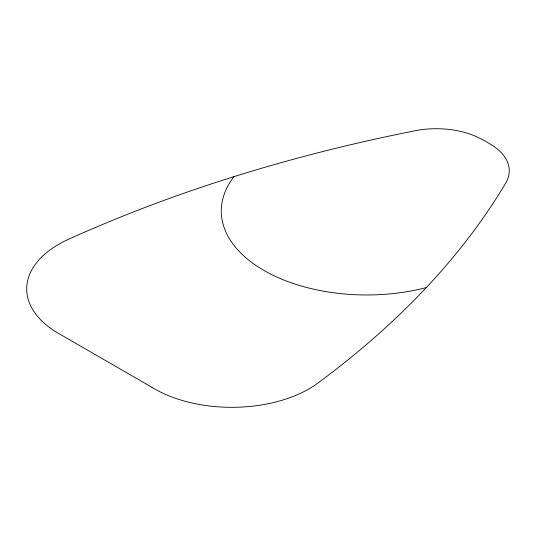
<?xml version="1.0" encoding="UTF-8"?>
<svg xmlns="http://www.w3.org/2000/svg" width="536" height="536" viewBox="0 0 536 536"><rect width="100%" height="100%" fill="white"/><g stroke="black" fill="none" stroke-linecap="round" stroke-linejoin="round"><path stroke-width="0.8" d="M426.254 287.611A145.424 83.958 0 0 1 263.873 270.385A145.424 83.958 0 0 1 234.031 176.632M151.949 387.327L61.318 335A109.304 63.107 0 0 1 68.682 239.203A1187.95 685.859 0 0 1 415.072 130.764A65.687 37.922 0 0 1 473.429 135.327A120.406 69.513 0 0 1 490.018 143.976A65.687 37.922 0 0 1 505.709 183.091A1187.95 685.859 0 0 1 317.882 383.079A109.304 63.107 0 0 1 151.949 387.327"/></g></svg>
